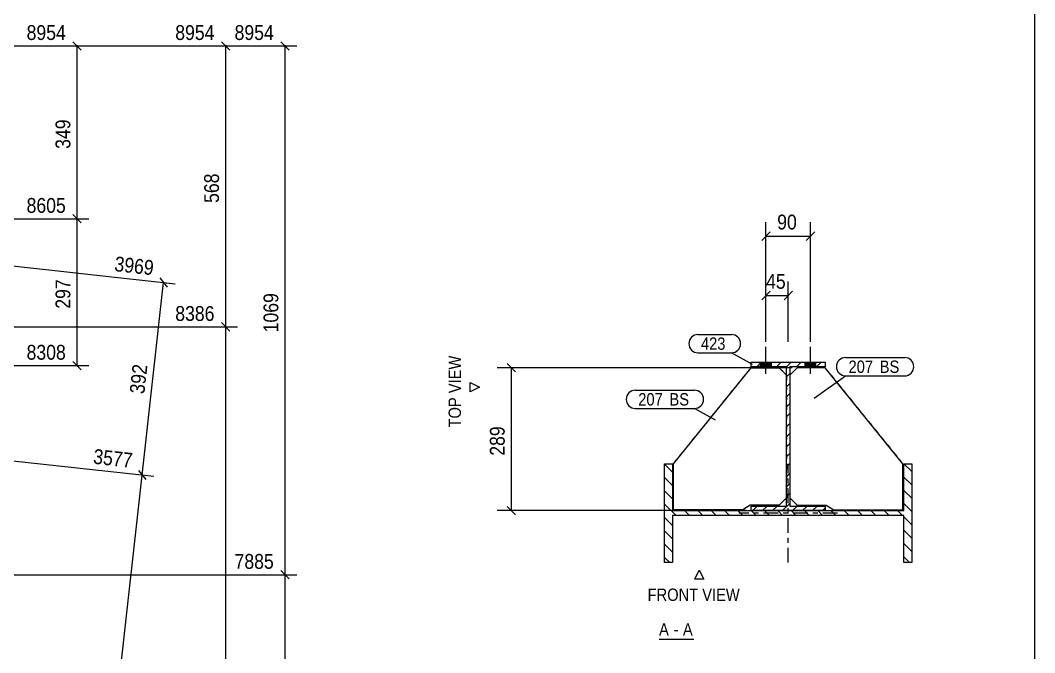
# Model space of a CAD drawing. Header units: millimetres. Extents: x 2 to 579, y 1 to 825.
# Drawn here: x 373.8 to 579, y 521.3 to 649.2 of the extents above; entities that cross this region are included whole.
import ezdxf

# ---------------------------------------------------------------- set-up
doc = ezdxf.new("R2010")
doc.units = ezdxf.units.MM
for name, pattern in [('XKITLINE00', [0]), ('XKITLINE01', [4, 1, -1, 1, -1]), ('XKITLINE03', [6, 3, -1, 1, -1])]:
    doc.linetypes.add(name, pattern=pattern)
for name, color, linetype, lineweight in [('Bolt', 3, 'Continuous', 0), ('Dimensions', 7, 'Continuous', 0), ('DrawingSheet', 5, 'Continuous', 0), ('OtherObjectType', 7, 'Continuous', 0), ('Part', 2, 'Continuous', 0), ('PartMark', 7, 'Continuous', 0)]:
    doc.layers.add(name, color=color, linetype=linetype, lineweight=lineweight)
doc.styles.add('ARIAL', font='ARIAL.TTF')

# ---------------------------------------------------------------- blocks, each defined once
blk = doc.blocks.new('*A5')
at = {"layer": 'Part', "color": 7, "linetype": 'XKITLINE00', "lineweight": 0}
for p, q in [((505.74, 557.82), (504.14, 559.42)), ((554.14, 557.91), (552.54, 559.51)), ((505.74, 555.12), (504.14, 556.72)), ((554.14, 555.21), (552.54, 556.81)), ((554.14, 552.52), (552.54, 554.12)), ((505.74, 552.43), (504.14, 554.03)), ((506.46, 549.01), (504.14, 551.33)), ((509.16, 549.01), (508.16, 550.01)), ((511.85, 549.01), (510.85, 550.01)), ((514.54, 549.01), (513.54, 550.01)), ((517.24, 549.01), (516.24, 550.01)), ((519.93, 549.01), (518.93, 550.01)), ((522.63, 549.01), (521.63, 550.01)), ((525.32, 549.01), (524.32, 550.01)), ((528.01, 549.01), (527.01, 550.01)), ((530.71, 549.01), (529.71, 550.01)), ((533.4, 549.01), (532.4, 550.01)), ((536.1, 549.01), (535.1, 550.01)), ((538.79, 549.01), (537.79, 550.01)), ((541.48, 549.01), (540.48, 550.01)), ((544.18, 549.01), (543.18, 550.01)), ((546.87, 549.01), (545.87, 550.01)), ((549.57, 549.01), (548.57, 550.01)), ((552.26, 549.01), (551.26, 550.01)), ((554.14, 549.83), (552.54, 551.43)), ((505.74, 547.04), (504.14, 548.64)), ((554.14, 547.13), (552.54, 548.73)), ((505.74, 544.34), (504.14, 545.94)), ((554.14, 544.44), (552.54, 546.04)), ((505.74, 541.65), (504.14, 543.25)), ((554.14, 541.74), (552.54, 543.34)), ((505.18, 539.51), (504.14, 540.56)), ((553.68, 539.51), (552.54, 540.65))]:
    blk.add_line(p, q, dxfattribs=at)
blk = doc.blocks.new('*A6')
at = {"layer": 'Part', "color": 7, "linetype": 'XKITLINE00', "lineweight": 0}
for p, q in [((521.64, 580.01), (521.64, 580.01)), ((521.64, 580.01), (521.64, 580.01)), ((523.66, 580.01), (522.76, 579.11)), ((525.68, 580.01), (524.78, 579.11)), ((527.7, 580.01), (526.8, 579.11)), ((529.72, 580.01), (528.81, 579.1)), ((531.74, 580.01), (530.84, 579.11)), ((533.76, 580.01), (532.86, 579.11)), ((535.78, 580.01), (534.88, 579.11)), ((529.46, 577.73), (528.81, 577.08)), ((529.46, 575.71), (528.81, 575.06)), ((529.46, 573.69), (528.81, 573.04)), ((529.46, 571.67), (528.81, 571.02)), ((529.46, 569.65), (528.81, 569)), ((529.46, 567.63), (528.81, 566.98)), ((529.46, 565.61), (528.81, 564.96)), ((529.46, 563.59), (528.81, 562.94)), ((529.46, 561.57), (528.81, 560.92)), ((529.46, 559.55), (528.81, 558.9)), ((529.46, 557.53), (528.81, 556.88)), ((529.46, 555.5), (528.81, 554.85)), ((529.46, 553.48), (528.81, 552.83)), ((522.85, 550.91), (521.95, 550.01)), ((524.87, 550.91), (523.97, 550.01)), ((526.89, 550.91), (525.99, 550.01)), ((529.46, 551.46), (528.01, 550.01)), ((530.93, 550.91), (530.03, 550.01)), ((532.95, 550.91), (532.05, 550.01)), ((534.97, 550.91), (534.07, 550.01)), ((536.64, 550.56), (536.09, 550.01))]:
    blk.add_line(p, q, dxfattribs=at)
blk = doc.blocks.new('*A97')
at = {"layer": 'Bolt'}
for points in [[(523.54, 579.11), (523.54, 580.01), (525.74, 580.01), (525.74, 579.11)], [(523.54, 579.11), (523.54, 580.01), (525.74, 580.01), (525.74, 579.11)], [(523.54, 579.11), (523.54, 580.01), (525.74, 580.01), (525.74, 579.11)], [(523.54, 579.11), (523.54, 580.01), (525.74, 580.01), (525.74, 579.11)], [(532.54, 579.11), (532.54, 580.01), (534.74, 580.01), (534.74, 579.11)], [(532.54, 579.11), (532.54, 580.01), (534.74, 580.01), (534.74, 579.11)], [(532.54, 579.11), (532.54, 580.01), (534.74, 580.01), (534.74, 579.11)], [(532.54, 579.11), (532.54, 580.01), (534.74, 580.01), (534.74, 579.11)]]:
    blk.add_hatch(color=3, dxfattribs=at).paths.add_polyline_path(points, flags=17)
at = {"layer": 'Bolt', "color": 3, "linetype": 'XKITLINE00', "lineweight": 0}
for p, q in [((524.64, 577.66), (524.64, 583.16)), ((524.64, 577.66), (524.64, 583.16)), ((524.64, 577.66), (524.64, 583.16)), ((524.64, 577.66), (524.64, 583.16)), ((533.64, 577.66), (533.64, 583.16)), ((533.64, 577.66), (533.64, 583.16)), ((533.64, 577.66), (533.64, 583.16)), ((533.64, 577.66), (533.64, 583.16)), ((523.54, 579.11), (523.54, 580.01)), ((523.54, 579.11), (523.54, 580.01)), ((523.54, 579.11), (523.54, 580.01)), ((523.54, 579.11), (523.54, 580.01)), ((525.74, 579.11), (525.74, 580.01)), ((525.74, 579.11), (525.74, 580.01)), ((525.74, 579.11), (525.74, 580.01)), ((525.74, 579.11), (525.74, 580.01)), ((532.54, 579.11), (532.54, 580.01)), ((532.54, 579.11), (532.54, 580.01)), ((532.54, 579.11), (532.54, 580.01)), ((532.54, 579.11), (532.54, 580.01)), ((534.74, 579.11), (534.74, 580.01)), ((534.74, 579.11), (534.74, 580.01)), ((534.74, 579.11), (534.74, 580.01)), ((534.74, 579.11), (534.74, 580.01))]:
    blk.add_line(p, q, dxfattribs=at)
blk = doc.blocks.new('*A98')
at = {"layer": 'Part', "color": 2, "linetype": 'XKITLINE00', "lineweight": 0}
for p, q in [((504.14, 539.51), (504.14, 559.51)), ((504.14, 559.51), (505.74, 559.51)), ((505.74, 559.51), (505.74, 550.01)), ((552.54, 559.51), (554.14, 559.51)), ((552.54, 550.01), (552.54, 559.51)), ((554.14, 559.51), (554.14, 539.51)), ((505.74, 550.01), (552.54, 550.01)), ((552.54, 549.01), (505.74, 549.01)), ((505.74, 549.01), (505.74, 539.51)), ((552.54, 539.51), (552.54, 549.01)), ((505.74, 539.51), (504.14, 539.51)), ((554.14, 539.51), (552.54, 539.51))]:
    blk.add_line(p, q, dxfattribs=at)
at = {"layer": 'Part', "color": 7, "linetype": 'XKITLINE03', "lineweight": 0}
for p, q in [((529.14, 539.51), (529.14, 559.51)), ((539.14, 549.51), (519.14, 549.51))]:
    blk.add_line(p, q, dxfattribs=at)
blk = doc.blocks.new('*A99')
at = {"layer": 'Part', "color": 2, "linetype": 'XKITLINE00', "lineweight": 0}
for p, q in [((521.64, 580.01), (536.64, 580.01)), ((521.64, 579.11), (521.64, 580.01)), ((528.81, 579.11), (521.64, 579.11)), ((528.81, 550.91), (528.81, 579.11)), ((536.64, 579.11), (529.46, 579.11)), ((529.46, 579.11), (529.46, 550.91)), ((536.64, 580.01), (536.64, 579.11)), ((521.64, 550.01), (521.64, 550.91)), ((521.64, 550.91), (528.81, 550.91)), ((536.64, 550.01), (521.64, 550.01)), ((529.46, 550.91), (536.64, 550.91)), ((536.64, 550.91), (536.64, 550.01))]:
    blk.add_line(p, q, dxfattribs=at)
at = {"layer": 'Part', "color": 7, "linetype": 'XKITLINE03', "lineweight": 0}
blk.add_line((529.14, 565.01), (529.14, 565.01), dxfattribs=at)
blk = doc.blocks.new('*A100')
at = {"layer": 'Part', "color": 7, "linetype": 'XKITLINE01', "lineweight": 0}
for p, q in [((530.96, 578.91), (529.46, 577.41)), ((536.64, 578.91), (530.96, 578.91)), ((552.34, 559.51), (536.64, 578.91)), ((529.46, 577.41), (529.46, 552.61)), ((552.34, 550.21), (552.34, 559.51)), ((529.46, 552.61), (530.96, 551.11)), ((530.96, 551.11), (536.84, 551.11)), ((536.84, 551.11), (538.34, 550.21)), ((538.34, 550.21), (552.34, 550.21))]:
    blk.add_line(p, q, dxfattribs=at)
blk = doc.blocks.new('*A101')
at = {"layer": 'Part', "color": 7, "linetype": 'XKITLINE01', "lineweight": 0}
for p, q in [((505.94, 559.51), (521.64, 578.91)), ((521.64, 578.91), (527.31, 578.91)), ((527.31, 578.91), (528.81, 577.41)), ((528.81, 577.41), (528.81, 552.61)), ((505.94, 550.21), (505.94, 559.51)), ((528.81, 552.61), (527.31, 551.11)), ((519.94, 550.21), (505.94, 550.21)), ((521.44, 551.11), (519.94, 550.21)), ((527.31, 551.11), (521.44, 551.11))]:
    blk.add_line(p, q, dxfattribs=at)
blk = doc.blocks.new('*A102')
at = {"layer": 'Part', "color": 2, "linetype": 'XKITLINE00', "lineweight": 0}
for p, q in [((530.96, 578.91), (529.46, 577.41)), ((536.64, 578.91), (530.96, 578.91)), ((552.34, 559.51), (536.64, 578.91)), ((552.34, 550.21), (552.34, 559.51)), ((529.46, 552.61), (530.96, 551.11)), ((530.96, 551.11), (536.84, 551.11)), ((536.84, 551.11), (538.34, 550.21)), ((538.34, 550.21), (552.34, 550.21))]:
    blk.add_line(p, q, dxfattribs=at)
at = {"layer": 'Part', "color": 7, "linetype": 'XKITLINE01', "lineweight": 0}
blk.add_line((529.46, 577.41), (529.46, 552.61), dxfattribs=at)
blk = doc.blocks.new('*A103')
at = {"layer": 'Part', "color": 2, "linetype": 'XKITLINE00', "lineweight": 0}
for p, q in [((505.94, 559.51), (521.64, 578.91)), ((521.64, 578.91), (527.31, 578.91)), ((527.31, 578.91), (528.81, 577.41)), ((505.94, 550.21), (505.94, 559.51)), ((528.81, 552.61), (527.31, 551.11)), ((519.94, 550.21), (505.94, 550.21)), ((521.44, 551.11), (519.94, 550.21)), ((527.31, 551.11), (521.44, 551.11))]:
    blk.add_line(p, q, dxfattribs=at)
at = {"layer": 'Part', "color": 7, "linetype": 'XKITLINE01', "lineweight": 0}
blk.add_line((528.81, 577.41), (528.81, 552.61), dxfattribs=at)
blk = doc.blocks.new('*A123')
at = {"layer": 'DrawingSheet', "color": 5, "linetype": 'XKITLINE00', "lineweight": 0}
blk.add_line((579, 5), (579, 825), dxfattribs=at)
blk = doc.blocks.new('*A147')
at = {"layer": 'Dimensions', "color": 7, "linetype": 'XKITLINE00', "lineweight": 0}
for p, q in [((384.43, 609.87), (386.13, 608.17)), ((293.35, 609.02), (387.68, 609.02)), ((385.28, 579.33), (385.28, 609.02)), ((335.83, 579.33), (387.68, 579.33)), ((384.43, 580.18), (386.13, 578.48))]:
    blk.add_line(p, q, dxfattribs=at)
at = {"layer": 'Dimensions', "color": 3}
for p in [(385.28, 609.02), (385.28, 579.33)]:
    blk.add_point(p, dxfattribs=at)
at = {"layer": 'Dimensions', "color": 3, "style": 'ARIAL', "width": 0.85}
for s, p in [('8605', (375.08, 610.22)), ('8308', (375.08, 580.53))]:
    blk.add_text(s, height=3, dxfattribs=at).set_placement(p)
blk.add_text('297', height=3, rotation=90.0002, dxfattribs=at).set_placement((383.93, 590.84))
blk = doc.blocks.new('*A148')
at = {"layer": 'Dimensions', "color": 7, "linetype": 'XKITLINE00', "lineweight": 0}
for p, q in [((384.43, 644.82), (386.13, 643.12)), ((243.35, 643.97), (387.68, 643.97)), ((385.28, 609.02), (385.28, 643.97)), ((384.43, 609.87), (386.13, 608.17)), ((293.35, 609.02), (387.68, 609.02))]:
    blk.add_line(p, q, dxfattribs=at)
at = {"layer": 'Dimensions', "color": 3}
for p in [(385.28, 643.97), (385.28, 609.02)]:
    blk.add_point(p, dxfattribs=at)
at = {"layer": 'Dimensions', "color": 3, "style": 'ARIAL', "width": 0.85}
blk.add_text('8954', height=3, dxfattribs=at).set_placement((375.08, 645.17))
blk.add_text('349', height=3, rotation=90.0002, dxfattribs=at).set_placement((383.93, 623.16))
blk = doc.blocks.new('*A158')
at = {"layer": 'Dimensions', "color": 7, "linetype": 'XKITLINE00', "lineweight": 0}
for p, q in [((426.5, 537.89), (428.2, 536.2)), ((329.55, 537.05), (429.75, 537.05)), ((427.35, 98.57), (427.35, 537.05))]:
    blk.add_line(p, q, dxfattribs=at)
at = {"layer": 'Dimensions', "color": 3}
blk.add_point((427.35, 537.05), dxfattribs=at)
at = {"layer": 'Dimensions', "color": 3, "style": 'ARIAL', "width": 0.85}
blk.add_text('7885', height=3, dxfattribs=at).set_placement((417.15, 538.25))
blk = doc.blocks.new('*A159')
at = {"layer": 'Dimensions', "color": 7, "linetype": 'XKITLINE00', "lineweight": 0}
for p, q in [((426.5, 644.82), (428.2, 643.12)), ((243.35, 643.97), (429.75, 643.97)), ((427.35, 537.05), (427.35, 643.97)), ((426.5, 537.89), (428.2, 536.2)), ((329.55, 537.05), (429.75, 537.05))]:
    blk.add_line(p, q, dxfattribs=at)
at = {"layer": 'Dimensions', "color": 3}
for p in [(427.35, 643.97), (427.35, 537.05)]:
    blk.add_point(p, dxfattribs=at)
at = {"layer": 'Dimensions', "color": 3, "style": 'ARIAL', "width": 0.85}
blk.add_text('8954', height=3, dxfattribs=at).set_placement((417.15, 645.17))
blk.add_text('1069', height=3, rotation=90.0002, dxfattribs=at).set_placement((426, 586.06))
blk = doc.blocks.new('*A161')
at = {"layer": 'Dimensions', "color": 7, "linetype": 'XKITLINE00', "lineweight": 0}
for p, q in [((268.35, 587.17), (417.75, 587.17)), ((414.5, 588.02), (416.2, 586.32)), ((415.35, 195.17), (415.35, 587.17))]:
    blk.add_line(p, q, dxfattribs=at)
at = {"layer": 'Dimensions', "color": 3}
blk.add_point((415.35, 587.17), dxfattribs=at)
at = {"layer": 'Dimensions', "color": 3, "style": 'ARIAL', "width": 0.85}
blk.add_text('8386', height=3, dxfattribs=at).set_placement((405.15, 588.37))
blk = doc.blocks.new('*A162')
at = {"layer": 'Dimensions', "color": 7, "linetype": 'XKITLINE00', "lineweight": 0}
for p, q in [((414.5, 644.82), (416.2, 643.12)), ((243.35, 643.97), (417.75, 643.97)), ((415.35, 587.17), (415.35, 643.97)), ((268.35, 587.17), (417.75, 587.17)), ((414.5, 588.02), (416.2, 586.32))]:
    blk.add_line(p, q, dxfattribs=at)
at = {"layer": 'Dimensions', "color": 3}
for p in [(415.35, 643.97), (415.35, 587.17)]:
    blk.add_point(p, dxfattribs=at)
at = {"layer": 'Dimensions', "color": 3, "style": 'ARIAL', "width": 0.85}
blk.add_text('8954', height=3, dxfattribs=at).set_placement((405.15, 645.17))
blk.add_text('568', height=3, rotation=90.0002, dxfattribs=at).set_placement((414, 612.23))
blk = doc.blocks.new('*A175')
at = {"layer": 'Dimensions', "color": 7, "linetype": 'XKITLINE00', "lineweight": 0}
for p, q in [((334.18, 564.31), (400.84, 556.96)), ((397.7, 558.16), (399.2, 556.28)), ((359.21, 201.64), (398.45, 557.22))]:
    blk.add_line(p, q, dxfattribs=at)
at = {"layer": 'Dimensions', "color": 3}
blk.add_point((398.45, 557.22), dxfattribs=at)
at = {"layer": 'Dimensions', "color": 3, "style": 'ARIAL', "width": 0.85}
blk.add_text('3577', height=3, rotation=-6.2968, dxfattribs=at).set_placement((388.45, 559.53))
blk = doc.blocks.new('*A176')
at = {"layer": 'Dimensions', "color": 7, "linetype": 'XKITLINE00', "lineweight": 0}
for p, q in [((294.57, 608.08), (405.13, 595.88)), ((398.45, 557.22), (402.75, 596.14)), ((402, 597.08), (403.5, 595.21)), ((334.18, 564.31), (400.84, 556.96)), ((397.7, 558.16), (399.2, 556.28))]:
    blk.add_line(p, q, dxfattribs=at)
at = {"layer": 'Dimensions', "color": 3}
for p in [(402.75, 596.14), (398.45, 557.22)]:
    blk.add_point(p, dxfattribs=at)
at = {"layer": 'Dimensions', "color": 3, "style": 'ARIAL', "width": 0.85}
for s, rotation, p in [('3969', -6.2968, (392.74, 598.46)), ('392', 83.7034, (398.89, 573.51))]:
    blk.add_text(s, height=3, rotation=rotation, dxfattribs=at).set_placement(p)
blk = doc.blocks.new('*A268')
at = {"layer": 'Dimensions', "color": 7, "linetype": 'XKITLINE00', "lineweight": 0}
for p, q in [((524.64, 584.16), (524.64, 608.36)), ((533.64, 584.16), (533.64, 608.36)), ((525.49, 606.36), (523.79, 604.66)), ((524.64, 605.51), (533.64, 605.51)), ((534.49, 606.36), (532.79, 604.66))]:
    blk.add_line(p, q, dxfattribs=at)
at = {"layer": 'Dimensions', "color": 3}
for p in [(524.64, 605.51), (533.64, 605.51)]:
    blk.add_point(p, dxfattribs=at)
at = {"layer": 'Dimensions', "color": 3, "style": 'ARIAL', "width": 0.85}
blk.add_text('90', height=3, dxfattribs=at).set_placement((526.91, 606.86))
blk = doc.blocks.new('*A269')
at = {"layer": 'Dimensions', "color": 7, "linetype": 'XKITLINE00', "lineweight": 0}
for p, q in [((524.64, 584.16), (524.64, 596.36)), ((529.14, 584.16), (529.14, 596.36)), ((525.49, 594.36), (523.79, 592.66)), ((524.64, 593.51), (529.14, 593.51)), ((529.99, 594.36), (528.29, 592.66))]:
    blk.add_line(p, q, dxfattribs=at)
at = {"layer": 'Dimensions', "color": 3}
for p in [(524.64, 593.51), (529.14, 593.51)]:
    blk.add_point(p, dxfattribs=at)
at = {"layer": 'Dimensions', "color": 3, "style": 'ARIAL', "width": 0.85}
blk.add_text('45', height=3, dxfattribs=at).set_placement((524.66, 594.86))
blk = doc.blocks.new('*A270')
at = {"layer": 'Dimensions', "color": 7, "linetype": 'XKITLINE00', "lineweight": 0}
for p, q in [((529.96, 578.91), (470.29, 578.91)), ((472.29, 579.76), (473.99, 578.06)), ((473.14, 550.01), (473.14, 578.91)), ((520.64, 550.01), (470.29, 550.01)), ((472.29, 550.86), (473.99, 549.16))]:
    blk.add_line(p, q, dxfattribs=at)
at = {"layer": 'Dimensions', "color": 3}
for p in [(473.14, 578.91), (473.14, 550.01)]:
    blk.add_point(p, dxfattribs=at)
at = {"layer": 'Dimensions', "color": 3, "style": 'ARIAL', "width": 0.85}
blk.add_text('289', height=3, rotation=90.0002, dxfattribs=at).set_placement((471.79, 561.12))
blk = doc.blocks.new('*A271')
at = {"layer": 'PartMark', "color": 7, "linetype": 'XKITLINE00', "lineweight": 0}
for p, q in [((510.89, 585.63), (517.66, 585.63)), ((510.89, 581.93), (517.66, 581.93)), ((521.9, 579.53), (517.66, 581.93))]:
    blk.add_line(p, q, dxfattribs=at)
for centre, start, end in [((510.89, 583.78), 90, 270), ((517.66, 583.78), 270, 90)]:
    blk.add_arc(centre, 1.85, start, end, dxfattribs=at)
at = {"layer": 'PartMark', "color": 3, "style": 'ARIAL', "width": 0.85}
blk.add_text('423', height=2.5, dxfattribs=at).set_placement((511.49, 582.53))
blk = doc.blocks.new('*A272')
at = {"layer": 'PartMark', "color": 7, "linetype": 'XKITLINE00', "lineweight": 0}
for p, q in [((498.21, 574.37), (510.17, 574.37)), ((498.21, 570.67), (510.17, 570.67)), ((514.41, 568.28), (510.17, 570.67))]:
    blk.add_line(p, q, dxfattribs=at)
for centre, start, end in [((498.21, 572.52), 90, 270), ((510.17, 572.52), 270, 90)]:
    blk.add_arc(centre, 1.85, start, end, dxfattribs=at)
at = {"layer": 'PartMark', "color": 3, "style": 'ARIAL', "width": 0.85}
for s, p in [('207', (498.81, 571.27)), ('BS', (505.12, 571.27))]:
    blk.add_text(s, height=2.5, dxfattribs=at).set_placement(p)
blk = doc.blocks.new('*A273')
at = {"layer": 'PartMark', "color": 7, "linetype": 'XKITLINE00', "lineweight": 0}
for p, q in [((540.74, 580.96), (552.7, 580.96)), ((534.38, 572.75), (540.74, 577.26)), ((540.74, 577.26), (552.7, 577.26))]:
    blk.add_line(p, q, dxfattribs=at)
for centre, start, end in [((540.74, 579.11), 90, 270), ((552.7, 579.11), 270, 90)]:
    blk.add_arc(centre, 1.85, start, end, dxfattribs=at)
at = {"layer": 'PartMark', "color": 3, "style": 'ARIAL', "width": 0.85}
for s, p in [('207', (541.34, 577.86)), ('BS', (547.65, 577.86))]:
    blk.add_text(s, height=2.5, dxfattribs=at).set_placement(p)
blk = doc.blocks.new('*A274')
at = {"layer": 'OtherObjectType', "color": 7, "linetype": 'XKITLINE00', "lineweight": 0}
for p, q in [((464.81, 574.05), (464.81, 575.92)), ((464.81, 575.92), (466.69, 574.98)), ((466.69, 574.98), (464.81, 574.05)), ((466.69, 574.98), (466.69, 574.98)), ((510.22, 536.13), (511.16, 538.01)), ((511.16, 538.01), (512.1, 536.13)), ((511.16, 538.01), (511.16, 538.01)), ((512.1, 536.13), (510.22, 536.13)), ((503.01, 524.01), (510.07, 524.01))]:
    blk.add_line(p, q, dxfattribs=at)
at = {"layer": 'OtherObjectType', "color": 7, "style": 'ARIAL', "width": 0.85}
blk.add_text('TOP VIEW', height=2.5, rotation=90, dxfattribs=at).set_placement((462.94, 566.83))
for s, p in [('FRONT VIEW', (500.7, 531.76)), ('A', (503.01, 524.76)), ('-', (505.98, 524.76)), ('A', (507.84, 524.76))]:
    blk.add_text(s, height=2.5, dxfattribs=at).set_placement(p)

msp = doc.modelspace()

# ---------------------------------------------------------------- block references
at = {"lineweight": 0}
for name in ['*A123', '*A148', '*A159', '*A162', '*A147', '*A268', '*A176', '*A269', '*A161', '*A271', '*A97', '*A273', '*A270', '*A101', '*A103', '*A6', '*A99', '*A100', '*A102', '*A272', '*A175', '*A5', '*A98', '*A158']:
    msp.add_blockref(name, (0, 0), dxfattribs=at)
at = {"layer": 'OtherObjectType', "lineweight": 0}
msp.add_blockref('*A274', (0, 0), dxfattribs=at)

doc.saveas('drawing.dxf')
